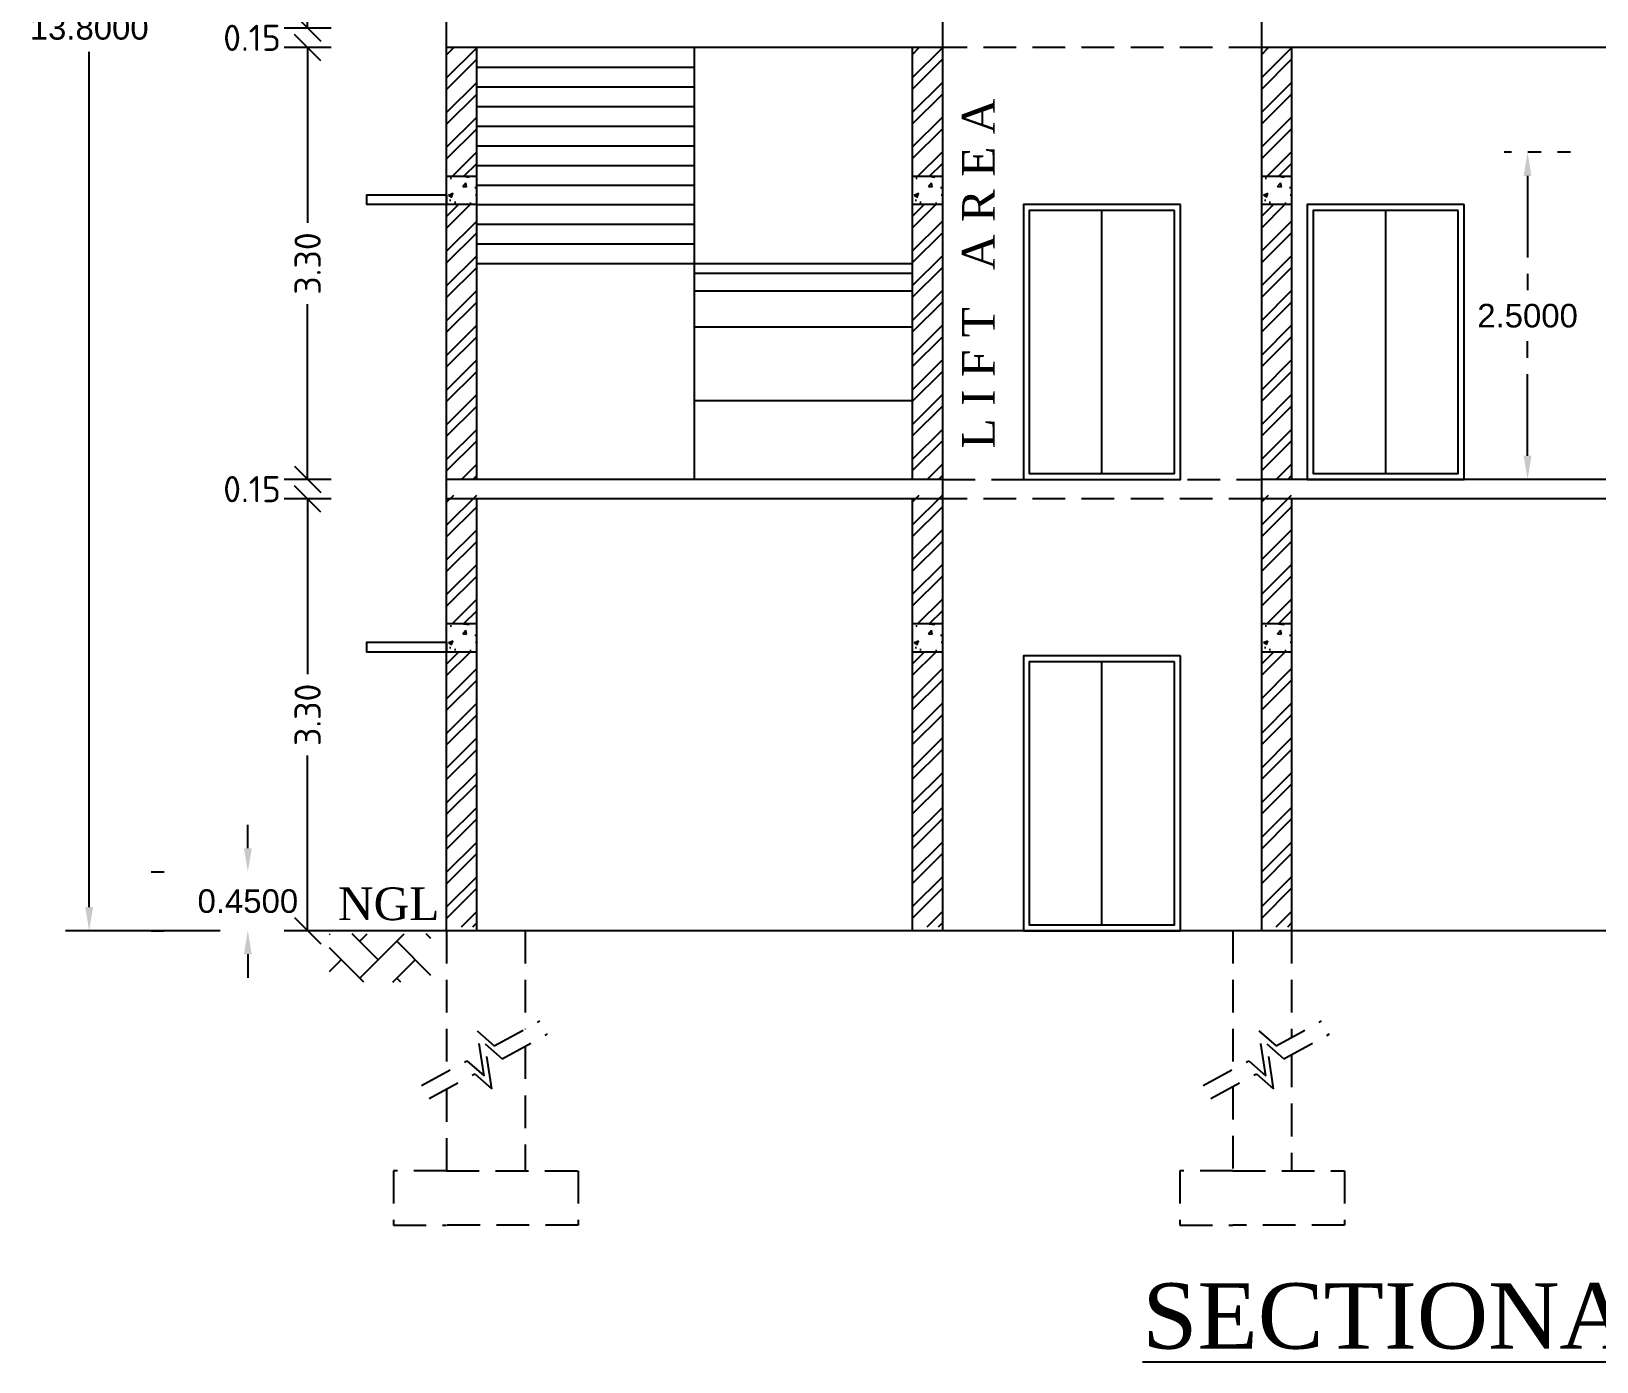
# Model space of a CAD drawing. Header units: metres. Extents: x 33037 to 87500, y -4470 to 25.
# Drawn here: x 87475.95 to 87487.92, y -4425.8 to -4415.64 of the extents above; entities that cross this region are included whole.
import ezdxf
from ezdxf.enums import TextEntityAlignment as Align

# ---------------------------------------------------------------- set-up
doc = ezdxf.new("R2010")
doc.units = ezdxf.units.M
doc.header["$MEASUREMENT"] = 0
for name, pattern in [('DOT2', [0.125, 0, -0.125]), ('HIDDEN', [0.375, 0.25, -0.125]), ('PHANTOM2', [1.25, 0.625, -0.125, 0.125, -0.125, 0.125, -0.125])]:
    doc.linetypes.add(name, pattern=pattern)
for name, color, linetype in [('BLK_1_FLR_1_BATH_HT', 205, 'Continuous'), ('BLK_1_HT_OF_BLDG', 5, 'Continuous'), ('BLK_1_PLINTH_HEIGHT', 7, 'Continuous')]:
    doc.layers.add(name, color=color, linetype=linetype)
doc.styles.add('ISO Proportional', font='isocpeur.ttf')
doc.styles.add('ROMANS', font='times.ttf')
doc.styles.get("Standard").update_dxf_attribs({"font": 'arial.ttf'})
doc.dimstyles.get("Standard").update_dxf_attribs({"dimtxt": 0.18, "dimasz": 0.18, "dimexe": 0.18, "dimexo": 0.0625, "dimgap": 0.09, "dimtad": 0, "dimtih": 1, "dimtoh": 1, "dimdec": 4, "dimzin": 0, "dimdsep": 46, "dimtxsty": 'Standard', "dimcen": 0.09, "dimadec": 0, "dimazin": 0, "dimtfac": 1, "dimtdec": 4, "dimtofl": 0, "dimtmove": 0, "dimatfit": 3, "dimfxl": 0, "dimtolj": 1, "dimtzin": 0, "dimarcsym": 0})
doc.dimstyles.new('T-roman', dxfattribs={"dimtxt": 0.2, "dimasz": 0.2, "dimexe": 0.18, "dimexo": 0.0625, "dimgap": 0.09, "dimtad": 0, "dimtoh": 1, "dimzin": 0, "dimdsep": 46, "dimtxsty": 'ISO Proportional', "dimblk": 'OBLIQUE', "dimcen": 0.09, "dimclrd": 5, "dimclre": 2, "dimclrt": 7, "dimadec": 0, "dimazin": 0, "dimtfac": 1, "dimtofl": 0, "dimtmove": 2, "dimatfit": 3, "dimldrblk": 'OBLIQUE', "dimfxl": 0, "dimtolj": 1, "dimtzin": 0, "dimarcsym": 0})

# ---------------------------------------------------------------- blocks, each defined once
blk = doc.blocks.new('*D239')
at = {"layer": 'BLK_1_FLR_1_BATH_HT', "color": 0, "linetype": 'DOT2', "lineweight": -2}
for p, q in [((87487.719, -4416.56), (87487.211, -4416.56)), ((87487.709, -4419.06), (87487.211, -4419.06))]:
    blk.add_line(p, q, dxfattribs=at)
at = {"layer": 'BLK_1_FLR_1_BATH_HT', "color": 0, "linetype": 'PHANTOM2', "lineweight": -2}
for p, q in [((87487.391, -4416.74), (87487.391, -4417.628)), ((87487.391, -4418.88), (87487.391, -4417.992))]:
    blk.add_line(p, q, dxfattribs=at)
at = {"layer": 'BLK_1_FLR_1_BATH_HT', "color": 0}
for points in [[(87487.361, -4416.74), (87487.421, -4416.74), (87487.391, -4416.56)], [(87487.361, -4418.88), (87487.421, -4418.88), (87487.391, -4419.06)]]:
    blk.add_solid(points, dxfattribs=at)
at = {"layer": 'DEFPOINTS', "color": 0}
for p in [(87487.391, -4416.56), (87487.782, -4416.56), (87487.771, -4419.06)]:
    blk.add_point(p, dxfattribs=at)
at = {"layer": 'BLK_1_FLR_1_BATH_HT', "color": 0, "insert": (87487.391, -4417.81), "char_height": 0.18, "attachment_point": 5}
blk.add_mtext('\\A1;2.5000', dxfattribs=at)
blk = doc.blocks.new('*D242')
at = {"layer": 'BLK_1_PLINTH_HEIGHT', "color": 0, "lineweight": -2, "ltscale": 400}
for p, q in [((87477.607, -4421.88), (87477.607, -4421.7)), ((87477.607, -4422.69), (87477.607, -4422.87))]:
    blk.add_line(p, q, dxfattribs=at)
at = {"layer": 'BLK_1_PLINTH_HEIGHT', "color": 0, "linetype": 'DOT2', "lineweight": -2, "ltscale": 400}
for p, q in [((87476.867, -4422.06), (87477.787, -4422.06)), ((87476.867, -4422.51), (87477.787, -4422.51))]:
    blk.add_line(p, q, dxfattribs=at)
at = {"layer": 'BLK_1_PLINTH_HEIGHT', "color": 0, "ltscale": 400}
for points in [[(87477.577, -4421.88), (87477.637, -4421.88), (87477.607, -4422.06)], [(87477.577, -4422.69), (87477.637, -4422.69), (87477.607, -4422.51)]]:
    blk.add_solid(points, dxfattribs=at)
at = {"layer": 'DEFPOINTS', "color": 0, "ltscale": 400}
for p in [(87476.805, -4422.06), (87476.805, -4422.51), (87477.607, -4422.51)]:
    blk.add_point(p, dxfattribs=at)
at = {"layer": 'BLK_1_PLINTH_HEIGHT', "color": 0, "ltscale": 400, "insert": (87477.607, -4422.285), "char_height": 0.18, "attachment_point": 5}
blk.add_mtext('\\A1;0.4500', dxfattribs=at)
blk = doc.blocks.new('_Oblique')
at = {"color": 0, "linetype": 'ByBlock', "lineweight": -2}
blk.add_line((-0.5, -0.5), (0.5, 0.5), dxfattribs=at)
blk = doc.blocks.new('*D263')
at = {"color": 2, "lineweight": -2}
for p, q in [((87478.244, -4419.21), (87477.884, -4419.21)), ((87478.244, -4422.51), (87477.884, -4422.51))]:
    blk.add_line(p, q, dxfattribs=at)
at = {"color": 5, "lineweight": -2}
for p, q in [((87478.064, -4419.21), (87478.064, -4420.55)), ((87478.064, -4422.51), (87478.064, -4421.17))]:
    blk.add_line(p, q, dxfattribs=at)
at = {"layer": 'DEFPOINTS', "color": 0}
for p in [(87479.127, -4419.21), (87478.064, -4422.51), (87479.127, -4422.51)]:
    blk.add_point(p, dxfattribs=at)
at = {"color": 5, "lineweight": -2, "xscale": 0.2, "yscale": 0.2, "zscale": 0.2}
for p, rotation in [((87478.064, -4419.21), 90), ((87478.064, -4422.51), 270)]:
    blk.add_blockref('_Oblique', p, dxfattribs=dict(at, rotation=rotation))
at = {"color": 7, "insert": (87478.064, -4420.86), "char_height": 0.2, "attachment_point": 5, "rotation": 90, "style": 'ISO Proportional'}
blk.add_mtext('\\A1;3.30', dxfattribs=at)
blk = doc.blocks.new('*D290')
at = {"color": 5, "lineweight": -2}
for p, q in [((87478.064, -4419.06), (87478.064, -4418.86)), ((87478.064, -4419.21), (87478.064, -4419.41))]:
    blk.add_line(p, q, dxfattribs=at)
at = {"color": 2, "lineweight": -2}
for p, q in [((87478.244, -4419.06), (87477.884, -4419.06)), ((87478.244, -4419.21), (87477.884, -4419.21))]:
    blk.add_line(p, q, dxfattribs=at)
at = {"layer": 'DEFPOINTS', "color": 0}
for p in [(87478.064, -4419.06), (87479.127, -4419.06), (87479.127, -4419.21)]:
    blk.add_point(p, dxfattribs=at)
at = {"color": 5, "lineweight": -2, "xscale": 0.2, "yscale": 0.2, "zscale": 0.2}
for p, rotation in [((87478.064, -4419.06), 270), ((87478.064, -4419.21), 90)]:
    blk.add_blockref('_Oblique', p, dxfattribs=dict(at, rotation=rotation))
at = {"color": 7, "insert": (87477.639, -4419.135), "char_height": 0.2, "attachment_point": 5, "style": 'ISO Proportional'}
blk.add_mtext('\\A1;0.15', dxfattribs=at)
blk = doc.blocks.new('*D291')
at = {"color": 2, "lineweight": -2}
for p, q in [((87478.244, -4415.76), (87477.884, -4415.76)), ((87478.244, -4419.06), (87477.884, -4419.06))]:
    blk.add_line(p, q, dxfattribs=at)
at = {"color": 5, "lineweight": -2}
for p, q in [((87478.064, -4415.76), (87478.064, -4417.1)), ((87478.064, -4419.06), (87478.064, -4417.72))]:
    blk.add_line(p, q, dxfattribs=at)
at = {"layer": 'DEFPOINTS', "color": 0}
for p in [(87478.064, -4415.76), (87479.127, -4415.76), (87479.127, -4419.06)]:
    blk.add_point(p, dxfattribs=at)
at = {"color": 5, "lineweight": -2, "xscale": 0.2, "yscale": 0.2, "zscale": 0.2}
for p, rotation in [((87478.064, -4415.76), 90), ((87478.064, -4419.06), 270)]:
    blk.add_blockref('_Oblique', p, dxfattribs=dict(at, rotation=rotation))
at = {"color": 7, "insert": (87478.064, -4417.41), "char_height": 0.2, "attachment_point": 5, "rotation": 90, "style": 'ISO Proportional'}
blk.add_mtext('\\A1;3.30', dxfattribs=at)
blk = doc.blocks.new('*D292')
at = {"color": 5, "lineweight": -2}
for p, q in [((87478.064, -4415.61), (87478.064, -4415.41)), ((87478.064, -4415.76), (87478.064, -4415.96))]:
    blk.add_line(p, q, dxfattribs=at)
at = {"color": 2, "lineweight": -2}
for p, q in [((87478.244, -4415.61), (87477.884, -4415.61)), ((87478.244, -4415.76), (87477.884, -4415.76))]:
    blk.add_line(p, q, dxfattribs=at)
at = {"layer": 'DEFPOINTS', "color": 0}
for p in [(87478.064, -4415.61), (87479.127, -4415.61), (87479.127, -4415.76)]:
    blk.add_point(p, dxfattribs=at)
at = {"color": 5, "lineweight": -2, "xscale": 0.2, "yscale": 0.2, "zscale": 0.2}
for p, rotation in [((87478.064, -4415.61), 270), ((87478.064, -4415.76), 90)]:
    blk.add_blockref('_Oblique', p, dxfattribs=dict(at, rotation=rotation))
at = {"color": 7, "insert": (87477.639, -4415.685), "char_height": 0.2, "attachment_point": 5, "style": 'ISO Proportional'}
blk.add_mtext('\\A1;0.15', dxfattribs=at)
blk = doc.blocks.new('*D293')
at = {"color": 2, "lineweight": -2}
for p, q in [((87478.244, -4412.31), (87477.884, -4412.31)), ((87478.244, -4415.61), (87477.884, -4415.61))]:
    blk.add_line(p, q, dxfattribs=at)
at = {"color": 5, "lineweight": -2}
for p, q in [((87478.064, -4412.31), (87478.064, -4413.65)), ((87478.064, -4415.61), (87478.064, -4414.27))]:
    blk.add_line(p, q, dxfattribs=at)
at = {"layer": 'DEFPOINTS', "color": 0}
for p in [(87478.064, -4412.31), (87479.127, -4412.31), (87479.127, -4415.61)]:
    blk.add_point(p, dxfattribs=at)
at = {"color": 5, "lineweight": -2, "xscale": 0.2, "yscale": 0.2, "zscale": 0.2}
for p, rotation in [((87478.064, -4412.31), 90), ((87478.064, -4415.61), 270)]:
    blk.add_blockref('_Oblique', p, dxfattribs=dict(at, rotation=rotation))
at = {"color": 7, "insert": (87478.064, -4413.96), "char_height": 0.2, "attachment_point": 5, "rotation": 90, "style": 'ISO Proportional'}
blk.add_mtext('\\A1;3.30', dxfattribs=at)
blk = doc.blocks.new('*D264')
at = {"layer": 'BLK_1_HT_OF_BLDG', "color": 0, "lineweight": -2}
for p, q in [((87477.395, -4408.71), (87476.214, -4408.71)), ((87476.394, -4408.89), (87476.394, -4415.428)), ((87476.394, -4422.33), (87476.394, -4415.792)), ((87477.395, -4422.51), (87476.214, -4422.51))]:
    blk.add_line(p, q, dxfattribs=at)
at = {"layer": 'BLK_1_HT_OF_BLDG', "color": 0}
for points in [[(87476.364, -4408.89), (87476.424, -4408.89), (87476.394, -4408.71)], [(87476.364, -4422.33), (87476.424, -4422.33), (87476.394, -4422.51)]]:
    blk.add_solid(points, dxfattribs=at)
at = {"layer": 'DEFPOINTS', "color": 0}
for p in [(87476.394, -4408.71), (87477.458, -4408.71), (87477.458, -4422.51)]:
    blk.add_point(p, dxfattribs=at)
at = {"layer": 'BLK_1_HT_OF_BLDG', "color": 0, "insert": (87476.394, -4415.61), "char_height": 0.18, "attachment_point": 5}
blk.add_mtext('\\A1;13.8000', dxfattribs=at)

msp = doc.modelspace()

# ---------------------------------------------------------------- hatches: boundary and pattern name
h = msp.add_hatch()
h.set_pattern_fill('ANSI32', color=0, scale=0.5)
h.set_pattern_definition([(45, (1105.1852, 133.83495), (-0.13258252147, 0.13258252147), []), (45, (1105.27358, 133.83495), (-0.13258252147, 0.13258252147), [])])
h.paths.add_polyline_path([(87479.35665, -4415.76021), (87479.12665, -4415.76021), (87479.12665, -4416.74265), (87479.35665, -4416.74265)])
h.paths.add_polyline_path([(87479.35665, -4416.96021), (87479.12665, -4416.96021), (87479.12665, -4419.06021), (87479.35665, -4419.06021)])
h = msp.add_hatch()
h.set_pattern_fill('ANSI32', color=0, scale=0.5)
h.set_pattern_definition([(45, (1108.74521, 133.83495), (-0.13258252147, 0.13258252147), []), (45, (1108.8336, 133.83495), (-0.13258252147, 0.13258252147), [])])
h.paths.add_polyline_path([(87482.91667, -4415.76021), (87482.68667, -4415.76021), (87482.68667, -4416.74265), (87482.91667, -4416.74265)])
h.paths.add_polyline_path([(87482.91667, -4416.96021), (87482.68667, -4416.96021), (87482.68667, -4419.06021), (87482.91667, -4419.06021)])
h = msp.add_hatch()
h.set_pattern_fill('ANSI32', color=0, scale=0.5)
h.set_pattern_definition([(45, (1111.4151, 133.83495), (-0.13258252147, 0.13258252147), []), (45, (1111.5035, 133.83495), (-0.13258252147, 0.13258252147), [])])
h.paths.add_polyline_path([(87485.58656, -4415.76021), (87485.35656, -4415.76021), (87485.35656, -4416.74265), (87485.58656, -4416.74265)])
h.paths.add_polyline_path([(87485.58656, -4416.96021), (87485.35656, -4416.96021), (87485.35656, -4419.06021), (87485.58656, -4419.06021)])
h = msp.add_hatch()
h.set_pattern_fill('AR-CONC', color=0, scale=0.05)
h.set_pattern_definition([(50, (1105.1852, 133.83495), (0.3586300913, -0.0313760675), [0.0375, -0.4125]), (355, (1105.1852, 133.83495), (-0.0693756668, 0.3760960669), [0.03, -0.33]), (100.45144446, (1105.21508, 133.83233), (0.2892544234, 0.3447199955), [0.031870096, -0.350571056]), (46.1842, (1105.1852, 133.93495), (0.5336206653, -0.0827596404), [0.05625, -0.61875]), (96.6356355, (1105.22966, 133.92805), (0.4673309728, 0.4870593004), [0.047805171, -0.52585688]), (351.184164, (1105.1852, 133.93495), (0.4673309725, 0.4870593), [0.045, -0.4950000005]), (21, (1105.2352, 133.90995), (0.2984535261, -0.2013094453), [0.0375, -0.4125]), (326, (1105.2352, 133.90995), (0.121657666, 0.3625750225), [0.03, -0.33]), (71.45144474, (1105.26006, 133.89317), (0.4201111884, 0.1612655764), [0.031870095, -0.350571056]), (37.5, (1105.18519, 133.83495), (0.00607992766, 0.16644692692), [0, -0.326, 0, -0.335, 0, -0.33125]), (7.5, (1105.1852, 133.83495), (0.13153476872, 0.19720585594), [0, -0.191, 0, -0.3185, 0, -0.12625]), (327.5, (1105.07369, 133.83495), (0.26691121809, -0.01127743587), [0, -0.125, 0, -0.39, 0, -0.5175]), (317.5, (1105.0237, 133.83495), (0.2915930847, 0.05005249117), [0, -0.1625, 0, -0.259, 0, -0.3675])])
h.paths.add_polyline_path([(87479.35665, -4416.74265), (87479.12665, -4416.74265), (87479.12665, -4416.96021), (87479.35665, -4416.96021), (87479.35665, -4416.88521)])
h = msp.add_hatch()
h.set_pattern_fill('AR-CONC', color=0, scale=0.05)
h.set_pattern_definition([(50, (1108.7452, 133.83495), (0.3586300913, -0.0313760675), [0.0375, -0.4125]), (355, (1108.7452, 133.83495), (-0.0693756668, 0.3760960669), [0.03, -0.33]), (100.45144446, (1108.7751, 133.83233), (0.2892544234, 0.3447199955), [0.031870096, -0.350571056]), (46.1842, (1108.7452, 133.93495), (0.5336206653, -0.0827596404), [0.05625, -0.61875]), (96.6356355, (1108.7897, 133.92805), (0.4673309728, 0.4870593004), [0.047805171, -0.52585688]), (351.184164, (1108.7452, 133.93495), (0.4673309725, 0.4870593), [0.045, -0.4950000005]), (21, (1108.7952, 133.90995), (0.2984535261, -0.2013094453), [0.0375, -0.4125]), (326, (1108.7952, 133.90995), (0.121657666, 0.3625750225), [0.03, -0.33]), (71.45144474, (1108.82008, 133.89317), (0.4201111884, 0.1612655764), [0.031870095, -0.350571056]), (37.5, (1108.74521, 133.83495), (0.00607992766, 0.16644692692), [0, -0.326, 0, -0.335, 0, -0.33125]), (7.5, (1108.74521, 133.83495), (0.13153476872, 0.19720585594), [0, -0.191, 0, -0.3185, 0, -0.12625]), (327.5, (1108.63371, 133.83495), (0.26691121809, -0.01127743587), [0, -0.125, 0, -0.39, 0, -0.5175]), (317.5, (1108.5837, 133.83495), (0.2915930847, 0.05005249117), [0, -0.1625, 0, -0.259, 0, -0.3675])])
h.paths.add_polyline_path([(87482.91667, -4416.74265), (87482.68667, -4416.74265), (87482.68667, -4416.96021), (87482.91667, -4416.96021), (87482.91667, -4416.88521)])
h = msp.add_hatch()
h.set_pattern_fill('AR-CONC', color=0, scale=0.05)
h.set_pattern_definition([(50, (1111.4151, 133.83495), (0.3586300913, -0.0313760675), [0.0375, -0.4125]), (355, (1111.4151, 133.83495), (-0.0693756668, 0.3760960669), [0.03, -0.33]), (100.45144446, (1111.445, 133.83233), (0.2892544234, 0.3447199955), [0.031870096, -0.350571056]), (46.1842, (1111.4151, 133.93495), (0.5336206653, -0.0827596404), [0.05625, -0.61875]), (96.6356355, (1111.4596, 133.92805), (0.4673309728, 0.4870593004), [0.047805171, -0.52585688]), (351.184164, (1111.4151, 133.93495), (0.4673309725, 0.4870593), [0.045, -0.4950000005]), (21, (1111.4651, 133.90995), (0.2984535261, -0.2013094453), [0.0375, -0.4125]), (326, (1111.4651, 133.90995), (0.121657666, 0.3625750225), [0.03, -0.33]), (71.45144474, (1111.48998, 133.89317), (0.4201111884, 0.1612655764), [0.031870095, -0.350571056]), (37.5, (1111.4151, 133.83495), (0.00607992766, 0.16644692692), [0, -0.326, 0, -0.335, 0, -0.33125]), (7.5, (1111.4151, 133.83495), (0.13153476872, 0.19720585594), [0, -0.191, 0, -0.3185, 0, -0.12625]), (327.5, (1111.3036, 133.83495), (0.26691121809, -0.01127743587), [0, -0.125, 0, -0.39, 0, -0.5175]), (317.5, (1111.2536, 133.83495), (0.2915930847, 0.05005249117), [0, -0.1625, 0, -0.259, 0, -0.3675])])
h.paths.add_polyline_path([(87485.58656, -4416.74265), (87485.35656, -4416.74265), (87485.35656, -4416.96021), (87485.58656, -4416.96021), (87485.58656, -4416.88521)])
h = msp.add_hatch()
h.set_pattern_fill('ANSI32', color=0, scale=0.5)
h.set_pattern_definition([(45, (1105.1852, 130.41495), (-0.13258252147, 0.13258252147), []), (45, (1105.27358, 130.41495), (-0.13258252147, 0.13258252147), [])])
h.paths.add_polyline_path([(87479.35665, -4419.18021), (87479.12665, -4419.18021), (87479.12665, -4420.16265), (87479.35665, -4420.16265)])
h.paths.add_polyline_path([(87479.35665, -4420.38021), (87479.12665, -4420.38021), (87479.12665, -4422.48021), (87479.35665, -4422.48021)])
h = msp.add_hatch()
h.set_pattern_fill('ANSI32', color=0, scale=0.5)
h.set_pattern_definition([(45, (1108.74521, 130.41495), (-0.13258252147, 0.13258252147), []), (45, (1108.8336, 130.41495), (-0.13258252147, 0.13258252147), [])])
h.paths.add_polyline_path([(87482.91667, -4419.18021), (87482.68667, -4419.18021), (87482.68667, -4420.16265), (87482.91667, -4420.16265)])
h.paths.add_polyline_path([(87482.91667, -4420.38021), (87482.68667, -4420.38021), (87482.68667, -4422.48021), (87482.91667, -4422.48021)])
h = msp.add_hatch()
h.set_pattern_fill('ANSI32', color=0, scale=0.5)
h.set_pattern_definition([(45, (1111.4151, 130.41495), (-0.13258252147, 0.13258252147), []), (45, (1111.5035, 130.41495), (-0.13258252147, 0.13258252147), [])])
h.paths.add_polyline_path([(87485.58656, -4419.18021), (87485.35656, -4419.18021), (87485.35656, -4420.16265), (87485.58656, -4420.16265)])
h.paths.add_polyline_path([(87485.58656, -4420.38021), (87485.35656, -4420.38021), (87485.35656, -4422.48021), (87485.58656, -4422.48021)])
h = msp.add_hatch()
h.set_pattern_fill('AR-CONC', color=0, scale=0.05)
h.set_pattern_definition([(50, (1105.1852, 130.41495), (0.3586300913, -0.0313760675), [0.0375, -0.4125]), (355, (1105.1852, 130.41495), (-0.0693756668, 0.3760960669), [0.03, -0.33]), (100.45144446, (1105.21508, 130.41233), (0.2892544234, 0.3447199955), [0.031870096, -0.350571056]), (46.1842, (1105.1852, 130.51495), (0.5336206653, -0.0827596404), [0.05625, -0.61875]), (96.6356355, (1105.22966, 130.50805), (0.4673309728, 0.4870593004), [0.047805171, -0.52585688]), (351.184164, (1105.1852, 130.51495), (0.4673309725, 0.4870593), [0.045, -0.4950000005]), (21, (1105.2352, 130.48995), (0.2984535261, -0.2013094453), [0.0375, -0.4125]), (326, (1105.2352, 130.48995), (0.121657666, 0.3625750225), [0.03, -0.33]), (71.45144474, (1105.26006, 130.47317), (0.4201111884, 0.1612655764), [0.031870095, -0.350571056]), (37.5, (1105.18519, 130.41495), (0.00607992766, 0.16644692692), [0, -0.326, 0, -0.335, 0, -0.33125]), (7.5, (1105.1852, 130.41495), (0.13153476872, 0.19720585594), [0, -0.191, 0, -0.3185, 0, -0.12625]), (327.5, (1105.07369, 130.41495), (0.26691121809, -0.01127743587), [0, -0.125, 0, -0.39, 0, -0.5175]), (317.5, (1105.0237, 130.41495), (0.2915930847, 0.05005249117), [0, -0.1625, 0, -0.259, 0, -0.3675])])
h.paths.add_polyline_path([(87479.35665, -4420.16265), (87479.12665, -4420.16265), (87479.12665, -4420.38021), (87479.35665, -4420.38021), (87479.35665, -4420.30521)])
h = msp.add_hatch()
h.set_pattern_fill('AR-CONC', color=0, scale=0.05)
h.set_pattern_definition([(50, (1108.7452, 130.41495), (0.3586300913, -0.0313760675), [0.0375, -0.4125]), (355, (1108.7452, 130.41495), (-0.0693756668, 0.3760960669), [0.03, -0.33]), (100.45144446, (1108.7751, 130.41233), (0.2892544234, 0.3447199955), [0.031870096, -0.350571056]), (46.1842, (1108.7452, 130.51495), (0.5336206653, -0.0827596404), [0.05625, -0.61875]), (96.6356355, (1108.7897, 130.50805), (0.4673309728, 0.4870593004), [0.047805171, -0.52585688]), (351.184164, (1108.7452, 130.51495), (0.4673309725, 0.4870593), [0.045, -0.4950000005]), (21, (1108.7952, 130.48995), (0.2984535261, -0.2013094453), [0.0375, -0.4125]), (326, (1108.7952, 130.48995), (0.121657666, 0.3625750225), [0.03, -0.33]), (71.45144474, (1108.82008, 130.47317), (0.4201111884, 0.1612655764), [0.031870095, -0.350571056]), (37.5, (1108.74521, 130.41495), (0.00607992766, 0.16644692692), [0, -0.326, 0, -0.335, 0, -0.33125]), (7.5, (1108.74521, 130.41495), (0.13153476872, 0.19720585594), [0, -0.191, 0, -0.3185, 0, -0.12625]), (327.5, (1108.63371, 130.41495), (0.26691121809, -0.01127743587), [0, -0.125, 0, -0.39, 0, -0.5175]), (317.5, (1108.5837, 130.41495), (0.2915930847, 0.05005249117), [0, -0.1625, 0, -0.259, 0, -0.3675])])
h.paths.add_polyline_path([(87482.91667, -4420.16265), (87482.68667, -4420.16265), (87482.68667, -4420.38021), (87482.91667, -4420.38021), (87482.91667, -4420.30521)])
h = msp.add_hatch()
h.set_pattern_fill('AR-CONC', color=0, scale=0.05)
h.set_pattern_definition([(50, (1111.4151, 130.41495), (0.3586300913, -0.0313760675), [0.0375, -0.4125]), (355, (1111.4151, 130.41495), (-0.0693756668, 0.3760960669), [0.03, -0.33]), (100.45144446, (1111.445, 130.41233), (0.2892544234, 0.3447199955), [0.031870096, -0.350571056]), (46.1842, (1111.4151, 130.51495), (0.5336206653, -0.0827596404), [0.05625, -0.61875]), (96.6356355, (1111.4596, 130.50805), (0.4673309728, 0.4870593004), [0.047805171, -0.52585688]), (351.184164, (1111.4151, 130.51495), (0.4673309725, 0.4870593), [0.045, -0.4950000005]), (21, (1111.4651, 130.48995), (0.2984535261, -0.2013094453), [0.0375, -0.4125]), (326, (1111.4651, 130.48995), (0.121657666, 0.3625750225), [0.03, -0.33]), (71.45144474, (1111.48998, 130.47317), (0.4201111884, 0.1612655764), [0.031870095, -0.350571056]), (37.5, (1111.4151, 130.41495), (0.00607992766, 0.16644692692), [0, -0.326, 0, -0.335, 0, -0.33125]), (7.5, (1111.4151, 130.41495), (0.13153476872, 0.19720585594), [0, -0.191, 0, -0.3185, 0, -0.12625]), (327.5, (1111.3036, 130.41495), (0.26691121809, -0.01127743587), [0, -0.125, 0, -0.39, 0, -0.5175]), (317.5, (1111.2536, 130.41495), (0.2915930847, 0.05005249117), [0, -0.1625, 0, -0.259, 0, -0.3675])])
h.paths.add_polyline_path([(87485.58656, -4420.16265), (87485.35656, -4420.16265), (87485.35656, -4420.38021), (87485.58656, -4420.38021), (87485.58656, -4420.30521)])
h = msp.add_hatch()
h.set_pattern_fill('AR-HBONE', color=0, scale=0.05)
h.set_pattern_definition([(45, (1379.4435, -104.43136), (0, 0.28284271247), [0.6, -0.2]), (135, (1379.58492, -104.28994), (0, 0.28284271247), [0.6, -0.2])])
h.paths.add_polyline_path([(87479.00701, -4422.53333), (87478.23078, -4422.53333), (87478.23078, -4422.90435), (87479.00701, -4422.90435)])

# ---------------------------------------------------------------- linework, layer by layer
at = {"color": 0}
for p, q in [((87482.91667, -4405.41021), (87482.91667, -4422.51021)), ((87485.35656, -4405.41021), (87485.35656, -4422.51021)), ((87479.12665, -4422.51021), (87479.12665, -4406.21021)), ((87482.91667, -4415.76021), (87479.12665, -4415.76021)), ((87479.35665, -4419.06021), (87479.35665, -4415.76021)), ((87481.02166, -4419.06021), (87481.02166, -4415.76021)), ((87482.68667, -4415.76021), (87482.68667, -4419.06021)), ((87497.3266, -4415.76021), (87485.35656, -4415.76021)), ((87485.58656, -4415.76021), (87485.58656, -4419.06021)), ((87479.35665, -4415.91021), (87481.02166, -4415.91021)), ((87479.35665, -4416.06021), (87481.02166, -4416.06021)), ((87479.35665, -4416.21021), (87481.02166, -4416.21021)), ((87479.35665, -4416.36021), (87481.02166, -4416.36021)), ((87479.35665, -4416.51021), (87481.02166, -4416.51021)), ((87479.35665, -4416.66021), (87481.02166, -4416.66021)), ((87479.12665, -4416.74265), (87479.35665, -4416.74265)), ((87482.68667, -4416.74265), (87482.91667, -4416.74265)), ((87485.35656, -4416.74265), (87485.58656, -4416.74265)), ((87479.35665, -4416.81021), (87481.02166, -4416.81021)), ((87479.35665, -4416.96021), (87479.12665, -4416.96021)), ((87479.35665, -4416.96021), (87481.02166, -4416.96021)), ((87482.91667, -4416.96021), (87482.68667, -4416.96021)), ((87484.13662, -4419.01508), (87484.13662, -4417.00535)), ((87485.58656, -4416.96021), (87485.35656, -4416.96021)), ((87486.30649, -4419.01508), (87486.30649, -4417.00535)), ((87479.35665, -4417.11021), (87481.02166, -4417.11021)), ((87479.35665, -4417.26021), (87481.02166, -4417.26021)), ((87479.35665, -4417.41021), (87482.68667, -4417.41021)), ((87481.02166, -4417.48368), (87482.68667, -4417.48368)), ((87481.02166, -4417.61824), (87482.68667, -4417.61824)), ((87481.02166, -4417.89348), (87482.68667, -4417.89348)), ((87481.02166, -4418.45631), (87482.68667, -4418.45631)), ((87482.91667, -4419.06021), (87479.12665, -4419.06021)), ((87497.3266, -4419.06021), (87485.35656, -4419.06021)), ((87482.91667, -4419.21021), (87479.12665, -4419.21021)), ((87479.35665, -4422.51021), (87479.35665, -4419.21021)), ((87482.68667, -4419.21021), (87482.68667, -4422.51021)), ((87497.3266, -4419.21021), (87485.35656, -4419.21021)), ((87485.58693, -4419.21021), (87485.58693, -4422.51021)), ((87479.12665, -4420.16265), (87479.35665, -4420.16265)), ((87482.68667, -4420.16265), (87482.91667, -4420.16265)), ((87485.35656, -4420.16265), (87485.58656, -4420.16265)), ((87479.35665, -4420.38021), (87479.12665, -4420.38021)), ((87482.91667, -4420.38021), (87482.68667, -4420.38021)), ((87485.58656, -4420.38021), (87485.35656, -4420.38021)), ((87484.13662, -4422.46508), (87484.13662, -4420.45535)), ((87497.55814, -4422.51021), (87478.03808, -4422.51021))]:
    msp.add_line(p, q, dxfattribs=at)
at = {"color": 0, "linetype": 'HIDDEN'}
for p, q in [((87485.35656, -4415.76021), (87482.91667, -4415.76021)), ((87482.91667, -4419.06021), (87485.35656, -4419.06021)), ((87485.35656, -4419.21021), (87482.91667, -4419.21021)), ((87479.12665, -4422.51021), (87479.12665, -4423.5894)), ((87479.72665, -4422.51021), (87479.72665, -4423.26213)), ((87485.13693, -4422.51021), (87485.13693, -4423.57111)), ((87485.58693, -4422.51021), (87485.58693, -4423.32566)), ((87479.49129, -4423.39051), (87479.8397, -4423.20046)), ((87485.46803, -4423.39051), (87485.81645, -4423.20046)), ((87479.41282, -4423.61961), (87479.3607, -4423.27542)), ((87479.3607, -4423.27542), (87479.49129, -4423.39051)), ((87479.47235, -4423.71883), (87479.42023, -4423.37464)), ((87479.42023, -4423.37464), (87479.55082, -4423.48972)), ((87479.55082, -4423.48972), (87479.89923, -4423.29968)), ((87485.38957, -4423.61961), (87485.33745, -4423.27542)), ((87485.33745, -4423.27542), (87485.46803, -4423.39051)), ((87485.4491, -4423.71883), (87485.39698, -4423.37464)), ((87485.39698, -4423.37464), (87485.52757, -4423.48972)), ((87485.52757, -4423.48972), (87485.87598, -4423.29968)), ((87478.93382, -4423.69458), (87479.28224, -4423.50453)), ((87479.28224, -4423.50453), (87479.41282, -4423.61961)), ((87479.72665, -4423.39382), (87479.72665, -4424.34503)), ((87484.91057, -4423.69458), (87485.25899, -4423.50453)), ((87485.25899, -4423.50453), (87485.38957, -4423.61961)), ((87485.58693, -4423.45735), (87485.58693, -4424.34503)), ((87478.99335, -4423.7938), (87479.34177, -4423.60375)), ((87479.34177, -4423.60375), (87479.47235, -4423.71883)), ((87484.9701, -4423.7938), (87485.31852, -4423.60375)), ((87485.31852, -4423.60375), (87485.4491, -4423.71883)), ((87479.12665, -4423.72109), (87479.12665, -4424.34503)), ((87485.13693, -4423.7028), (87485.13693, -4424.34503)), ((87479.12665, -4424.34503), (87478.72133, -4424.34503)), ((87478.72133, -4424.34503), (87478.72133, -4424.76154)), ((87479.12665, -4424.34503), (87480.13197, -4424.34503)), ((87480.13197, -4424.34503), (87480.13197, -4424.76154)), ((87485.13693, -4424.34503), (87484.7316, -4424.34503)), ((87484.7316, -4424.34503), (87484.7316, -4424.76154)), ((87485.13693, -4424.34503), (87485.99225, -4424.34503)), ((87485.99225, -4424.34503), (87485.99225, -4424.76154)), ((87478.72133, -4424.76154), (87479.12665, -4424.76154)), ((87480.13197, -4424.76154), (87479.12665, -4424.76154)), ((87484.7316, -4424.76154), (87485.13693, -4424.76154)), ((87485.99225, -4424.76154), (87485.13693, -4424.76154))]:
    msp.add_line(p, q, dxfattribs=at)
at = {"color": 0}
for points in [[(87479.12665, -4416.96021), (87478.51665, -4416.96021), (87478.51665, -4416.88521), (87479.12665, -4416.88521)], [(87484.73662, -4416.96021), (87483.53662, -4416.96021), (87483.53662, -4419.06021), (87484.73662, -4419.06021)], [(87484.69148, -4417.00535), (87483.58175, -4417.00535), (87483.58175, -4419.01508), (87484.69148, -4419.01508)], [(87486.90649, -4416.96021), (87485.70649, -4416.96021), (87485.70649, -4419.06021), (87486.90649, -4419.06021)], [(87486.86135, -4417.00535), (87485.75162, -4417.00535), (87485.75162, -4419.01508), (87486.86135, -4419.01508)], [(87479.12665, -4420.38021), (87478.51665, -4420.38021), (87478.51665, -4420.30521), (87479.12665, -4420.30521)], [(87484.73662, -4420.41021), (87483.53662, -4420.41021), (87483.53662, -4422.51021), (87484.73662, -4422.51021)], [(87484.69148, -4420.45535), (87483.58175, -4420.45535), (87483.58175, -4422.46508), (87484.69148, -4422.46508)]]:
    msp.add_lwpolyline(points, close=True, dxfattribs=at)

# ---------------------------------------------------------------- texts
at = {"color": 0, "style": 'ROMANS'}
msp.add_text('L I F T   A R E A ', height=0.25, rotation=90, dxfattribs=at).set_placement((87483.31769, -4418.82374))
msp.add_text('NGL', height=0.25, dxfattribs=at).set_placement((87478.68391, -4422.30479), align=Align.MIDDLE)
msp.add_text('%%USECTIONAL  ELEVATION', height=0.5, dxfattribs=at).set_placement((87484.44663, -4425.70477))

# ---------------------------------------------------------------- dimensions: what is measured, and where the dimension line sits
at = {"color": 0}
for base, p1, p2, picture, middle in [((87478.06352, -4412.31021), (87479.12665, -4415.61021), (87479.12665, -4412.31021), '*D293', (87478.06352, -4413.96021)), ((87478.06352, -4415.61021), (87479.12665, -4415.76021), (87479.12665, -4415.61021), '*D292', (87477.63852, -4415.68521)), ((87478.06352, -4415.76021), (87479.12665, -4419.06021), (87479.12665, -4415.76021), '*D291', (87478.06352, -4417.41021)), ((87478.06352, -4419.06021), (87479.12665, -4419.21021), (87479.12665, -4419.06021), '*D290', (87477.63852, -4419.13521))]:
    dim = msp.add_linear_dim(base=base, p1=p1, p2=p2, angle=90, dimstyle='T-roman', override={"dimfxl": 0.18}, dxfattribs=at)
    dim.commit()
    dim.dimension.update_dxf_attribs({"geometry": picture, "text_midpoint": middle})
dim = msp.add_aligned_dim(p1=(87479.12665, -4419.21021), p2=(87479.12665, -4422.51021), distance=-1.06313, dimstyle='T-roman', override={"dimfxl": 0.18}, dxfattribs=at)
dim.commit()
dim.dimension.update_dxf_attribs({"geometry": '*D263', "text_midpoint": (87478.06352, -4420.86021)})
at = {"layer": 'BLK_1_FLR_1_BATH_HT'}
dim = msp.add_linear_dim(base=(87487.39129, -4416.56021), p1=(87487.77129, -4419.06021), p2=(87487.78161, -4416.56021), angle=90, dimstyle='Standard', override={"dimfxl": 0, "dimarcsym": 2}, dxfattribs=at)
dim.commit()
dim.dimension.update_dxf_attribs({"geometry": '*D239', "text_midpoint": (87487.39129, -4417.81021)})
at = {"layer": 'BLK_1_HT_OF_BLDG'}
dim = msp.add_linear_dim(base=(87476.39445, -4408.71021), p1=(87477.45758, -4422.51021), p2=(87477.45758, -4408.71021), angle=90, dimstyle='Standard', dxfattribs=at)
dim.commit()
dim.dimension.update_dxf_attribs({"geometry": '*D264', "text_midpoint": (87476.39445, -4415.61021)})
at = {"layer": 'BLK_1_PLINTH_HEIGHT', "ltscale": 400}
dim = msp.add_linear_dim(base=(87477.60742, -4422.51021), p1=(87476.80477, -4422.06021), p2=(87476.80477, -4422.51021), angle=90, dimstyle='Standard', override={"dimfxl": 0}, dxfattribs=at)
dim.commit()
dim.dimension.update_dxf_attribs({"geometry": '*D242', "text_midpoint": (87477.60742, -4422.28521)})

doc.saveas('drawing.dxf')
